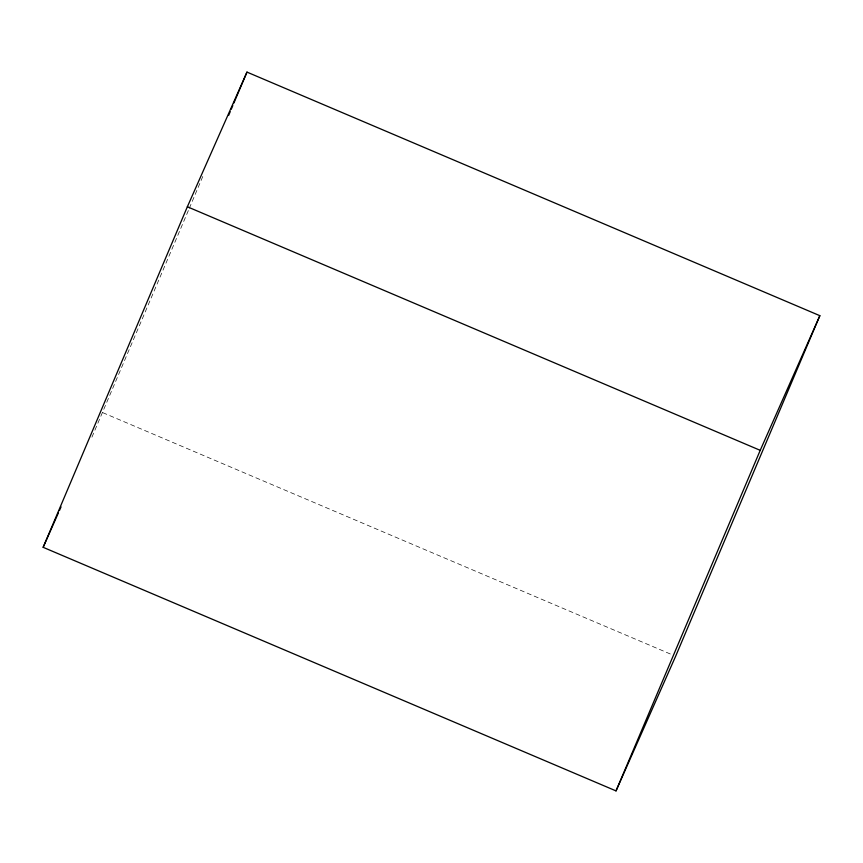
<?xml version="1.0" encoding="UTF-8"?>
<svg xmlns="http://www.w3.org/2000/svg" width="863" height="863" viewBox="0 0 863 863"><rect width="100%" height="100%" fill="white"/><g stroke="black" fill="none" stroke-linecap="round" stroke-linejoin="round"><path stroke-width="0.65" stroke-dasharray="4.32 3.24" d="M91.942 437.142L188.781 209.569M189.299 208.328L203.463 174.887M102.783 412.665L671.921 654.661"/><path stroke-width="1.29" d="M43.15 547.315L187.357 206.764L246.98 72.104L819.85 315.685L675.643 656.236L616.02 790.896L43.15 547.315L58.328 513.043M228.63 115.448L230.205 111.737M231.252 109.256L232.827 105.545M233.873 103.064L246.98 72.104M616.02 790.896L760.217 450.335L819.85 315.685M59.418 510.594L61.036 506.926M187.357 206.764L760.217 450.335"/></g></svg>
